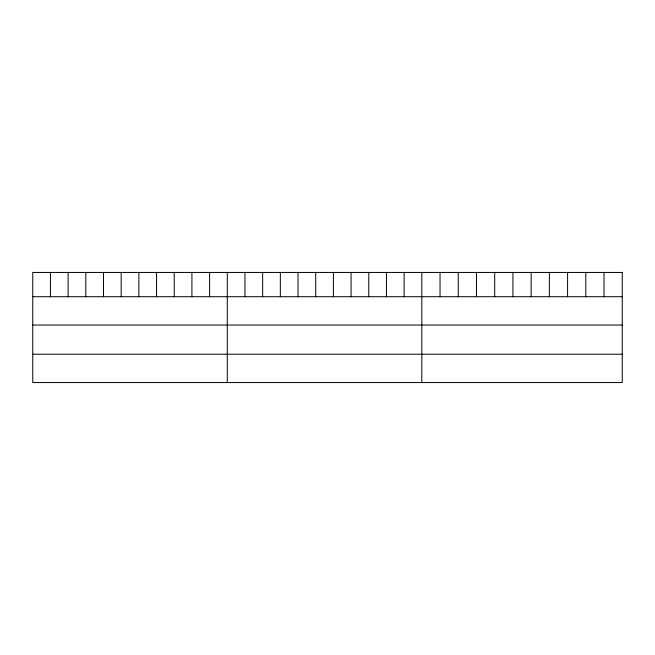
<?xml version="1.0" encoding="UTF-8"?>
<svg xmlns="http://www.w3.org/2000/svg" width="655" height="655" viewBox="0 0 655 655"><rect width="100%" height="100%" fill="white"/><g stroke="black" fill="none" stroke-linecap="round" stroke-linejoin="round"><path stroke-width="0.98" d="M32.75 296.715L622.25 296.715M32.75 325.044L622.25 325.044M32.75 354.224L622.25 354.224M604.033 272.447L604.033 296.715M585.807 272.447L585.807 296.715M567.59 272.447L567.59 296.715M549.365 272.447L549.365 296.715M531.148 272.447L531.148 296.715M512.922 272.447L512.922 296.715M494.705 272.447L494.705 296.715M476.48 272.447L476.48 296.715M458.263 272.447L458.263 296.715M440.037 272.447L440.037 296.715M421.82 272.447L421.82 382.553M404.135 272.447L404.135 296.715M386.45 272.447L386.45 296.715M368.765 272.447L368.765 296.715M351.08 272.447L351.08 296.715M333.395 272.447L333.395 296.715M315.71 272.447L315.71 296.715M298.025 272.447L298.025 296.715M280.34 272.447L280.34 296.715M262.655 272.447L262.655 296.715M244.97 272.447L244.97 296.715M227.285 272.447L227.285 382.553M209.6 272.447L209.6 296.715M191.915 272.447L191.915 296.715M174.23 272.447L174.23 296.715M156.545 272.447L156.545 296.715M138.86 272.447L138.86 296.715M121.175 272.447L121.175 296.715M103.49 272.447L103.49 296.715M85.805 272.447L85.805 296.715M68.12 272.447L68.12 296.715M50.435 272.447L50.435 296.715M622.25 272.447L32.75 272.447L32.75 382.553L622.25 382.553L622.25 272.447"/></g></svg>
